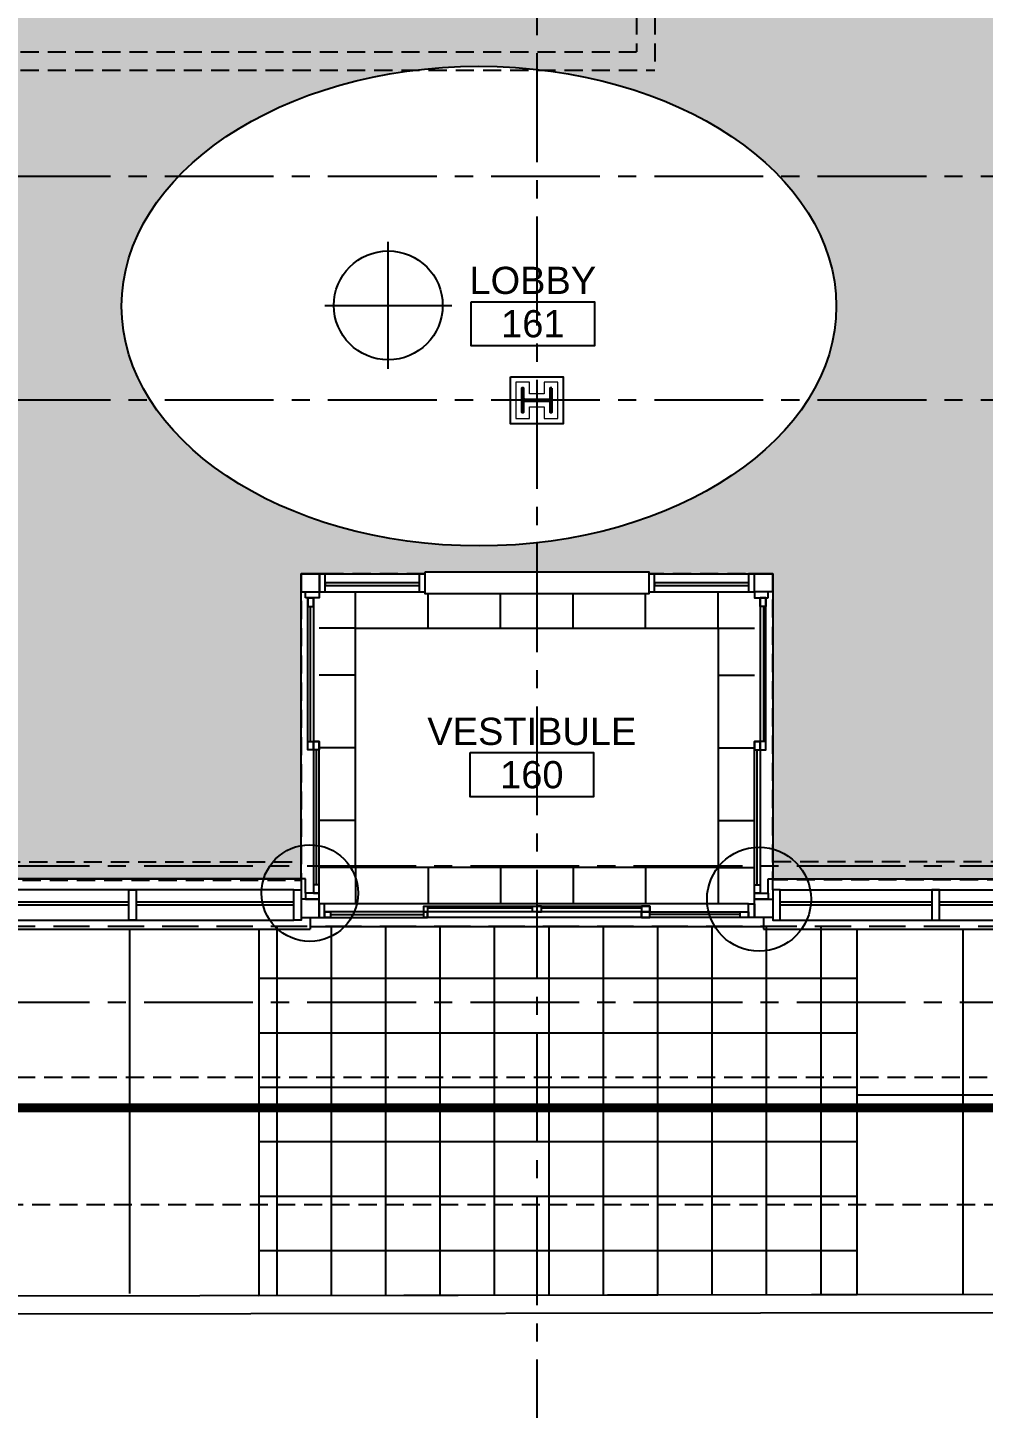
# Model space of a CAD drawing. Header units: inches. Extents: x 5931 to 10048, y 0 to 3185.
# Drawn here: x 8295.5 to 8611.8, y 709.9 to 1166.5 of the extents above; entities that cross this region are included whole.
import ezdxf
from ezdxf.enums import TextEntityAlignment as Align

# ---------------------------------------------------------------- set-up
doc = ezdxf.new("R2010")
doc.units = ezdxf.units.IN
doc.header["$LTSCALE"] = 48
doc.header["$MEASUREMENT"] = 0
for name, pattern in [('CENTER2', [1.125, 0.75, -0.125, 0.125, -0.125]), ('HIDDEN', [0.375, 0.25, -0.125]), ('HIDDEN2', [0.1875, 0.125, -0.0625]), ('PHANTOM2', [1.25, 0.625, -0.125, 0.125, -0.125, 0.125, -0.125])]:
    doc.linetypes.add(name, pattern=pattern)
for name, color, linetype in [('_0_Objects', 8, 'Continuous'), ('A-Clng Mtd Light Fixture', 8, 'Continuous'), ('A-Flor-Case', 8, 'Continuous'), ('A-Flor-Case-Full Height', 8, 'Continuous'), ('A-Flor-Pattern', 8, 'Continuous'), ('A-Flor-Soffit', 8, 'HIDDEN2'), ('A-Glaz', 8, 'Continuous'), ('A-Glaz-Sill', 8, 'Continuous'), ('A-Grid(3-32)', 8, 'CENTER2'), ('A-Site-Pave', 8, 'Continuous'), ('A-Site-Property', 8, 'PHANTOM2'), ('A-Site-Setback', 8, 'HIDDEN'), ('A-Tag-Rm(3-32)', 8, 'Continuous'), ('A-Wall-Full', 8, 'Continuous'), ('S-Grid-Iden', 8, 'Continuous')]:
    doc.layers.add(name, color=color, linetype=linetype)
for name, color, linetype, lineweight in [('A-Detl-Hatch', 8, 'Continuous', 18), ('S-Detl-Hatch', 8, 'Continuous', 18), ('S-Detl-Wide', 8, 'Continuous', 35)]:
    doc.layers.add(name, color=color, linetype=linetype, lineweight=lineweight)
doc.styles.get("Standard").update_dxf_attribs({"font": 'arial.ttf'})

# ---------------------------------------------------------------- blocks, each defined once
blk = doc.blocks.new('1ST FLOOR CORE & SHELL')
blk.add_line((4376.52, -9062.12), (4376.52, -9061.75))
at = {"layer": 'A-Flor-Case'}
for p, q in [((4371.98, -9157), (4044.31, -9157)), ((4371.98, -9161.73), (4371.98, -9157)), ((4525.02, -9161.73), (4525.02, -9157)), ((4525.02, -9157), (4792.5, -9157)), ((4373.5, -9169.75), (4373.5, -9173.63)), ((4523.52, -9169.75), (4523.52, -9173.63)), ((3113, -9173.63), (4373.5, -9173.63)), ((4523.52, -9173.63), (4792.5, -9173.63))]:
    blk.add_line(p, q, dxfattribs=at)
at = {"layer": 'A-Flor-Soffit'}
for p, q in [((4064.54, -9151.37), (4370.48, -9151.37)), ((4631.66, -9151.37), (4526.52, -9151.37)), ((4044.31, -9157.37), (4370.5, -9157.43)), ((4792.5, -9157.38), (4526.52, -9157.38))]:
    blk.add_line(p, q, dxfattribs=at)
for points in [[(2321, -8520.75), (2316.5, -8520.75), (2316.5, -9228.75), (3108.87, -9228.75), (3108.87, -9224.75), (4240.5, -9224.75), (4240.5, -9222.63), (4656.87, -9222.63), (4656.87, -9224.75), (5704.5, -9224.75), (5704.5, -8756.75), (5700, -8756.75)], [(4200.5, -9224.75), (4200.5, -9264.75), (4696.5, -9264.75), (4696.5, -9224.75)]]:
    blk.add_lwpolyline(points, dxfattribs=at)
at = {"layer": 'A-Glaz'}
for p, q in [((4373.48, -9066.91), (4373.48, -9111.55)), ((4523.52, -9066.91), (4523.52, -9111.55)), ((4375.55, -9158.95), (4375.55, -9114.32)), ((4521.44, -9158.95), (4521.44, -9114.32)), ((4261.37, -9164.62), (4313.45, -9164.62)), ((4261.37, -9165.62), (4313.45, -9165.62)), ((4315.93, -9164.62), (4368.02, -9164.62)), ((4315.93, -9165.62), (4368.02, -9165.62)), ((4447, -9166.75), (4412.3, -9166.75)), ((4483.13, -9166.75), (4450, -9166.75)), ((4529.02, -9164.62), (4579.21, -9164.62)), ((4529.02, -9165.62), (4579.21, -9165.62)), ((4581.71, -9164.62), (4631.91, -9164.62)), ((4581.71, -9165.62), (4631.91, -9165.62)), ((4380.25, -9168.82), (4411.11, -9168.82)), ((4515.72, -9168.82), (4485.9, -9168.82))]:
    blk.add_line(p, q, dxfattribs=at)
for points in [[(4376.52, -9056.12), (4370.52, -9056.12), (4370.52, -9062.12), (4376.52, -9062.12)], [(4378.48, -9062.12), (4378.48, -9056.12), (4376.52, -9056.12), (4376.52, -9062.12)], [(4411.51, -9062.12), (4411.51, -9056.12), (4409.54, -9056.12), (4409.54, -9062.12)], [(4487.46, -9062.12), (4487.46, -9056.12), (4485.49, -9056.12), (4485.49, -9062.12)], [(4520.52, -9062.12), (4520.52, -9056.12), (4518.52, -9056.12), (4518.52, -9062.12)], [(4520.52, -9056.12), (4526.52, -9056.12), (4526.52, -9062.12), (4520.52, -9062.12)], [(4371.98, -9064.14), (4371.98, -9062.12), (4376.48, -9062.12), (4376.48, -9064.14)], [(4525.02, -9064.14), (4525.02, -9062.12), (4520.52, -9062.12), (4520.52, -9064.14)], [(4374.62, -9064.14), (4374.62, -9114.32), (4372.75, -9114.32), (4372.75, -9064.14)], [(4372.75, -9064.14), (4372.75, -9066.91), (4374.62, -9066.91), (4374.62, -9064.14)], [(4522.38, -9064.14), (4522.38, -9114.32), (4524.25, -9114.32), (4524.25, -9064.14)], [(4524.25, -9064.14), (4524.25, -9066.91), (4522.38, -9066.91), (4522.38, -9064.14)], [(4372.75, -9114.32), (4372.75, -9111.55), (4374.62, -9111.55), (4374.62, -9114.32)], [(4374.62, -9111.55), (4374.62, -9161.73), (4376.48, -9161.73), (4376.48, -9111.55)], [(4374.62, -9114.32), (4374.62, -9111.55), (4376.48, -9111.55), (4376.48, -9114.32)], [(4522.38, -9111.55), (4522.38, -9161.73), (4520.52, -9161.73), (4520.52, -9111.55)], [(4522.38, -9114.32), (4522.38, -9111.55), (4520.52, -9111.55), (4520.52, -9114.32)], [(4524.25, -9114.32), (4524.25, -9111.55), (4522.38, -9111.55), (4522.38, -9114.32)], [(4374.62, -9158.95), (4374.62, -9161.73), (4376.48, -9161.73), (4376.48, -9158.95)], [(4522.38, -9158.95), (4522.38, -9161.73), (4520.52, -9161.73), (4520.52, -9158.95)], [(4313.45, -9170.63), (4313.45, -9160.63), (4315.93, -9160.63), (4315.93, -9170.63)], [(4368.02, -9170.63), (4368.02, -9160.63), (4370.5, -9160.63), (4370.5, -9170.63)], [(4376.5, -9163.75), (4370.5, -9163.75), (4370.5, -9169.75), (4376.5, -9169.75)], [(4371.98, -9161.73), (4371.98, -9163.75), (4376.48, -9163.75), (4376.48, -9161.73)], [(4525.02, -9161.73), (4525.02, -9163.75), (4520.52, -9163.75), (4520.52, -9161.73)], [(4520.52, -9163.75), (4526.52, -9163.75), (4526.52, -9169.75), (4520.52, -9169.75)], [(4529.02, -9170.63), (4529.02, -9160.63), (4526.52, -9160.63), (4526.52, -9170.63)], [(4579.21, -9170.63), (4581.71, -9170.63), (4581.71, -9160.63), (4579.21, -9160.63)], [(4378.25, -9165.25), (4376.5, -9165.25), (4376.5, -9169.75), (4378.25, -9169.75)], [(4412.3, -9167.88), (4378.25, -9167.88), (4378.25, -9169.75), (4412.3, -9169.75)], [(4380.25, -9169.75), (4378.25, -9169.75), (4378.25, -9167.88), (4380.25, -9167.88)], [(4485.9, -9167.88), (4411.11, -9167.88), (4411.11, -9166.02), (4485.9, -9166.02)], [(4411.11, -9166.02), (4412.3, -9166.02), (4412.3, -9167.88), (4411.11, -9167.88)], [(4411.11, -9167.88), (4412.3, -9167.88), (4412.3, -9169.75), (4411.11, -9169.75)], [(4447, -9166.02), (4448.5, -9166.02), (4448.5, -9167.88), (4447, -9167.88)], [(4450, -9166.02), (4448.5, -9166.02), (4448.5, -9167.88), (4450, -9167.88)], [(4485.9, -9166.02), (4483.13, -9166.02), (4483.13, -9167.88), (4485.9, -9167.88)], [(4483.13, -9167.88), (4518.5, -9167.88), (4518.5, -9169.75), (4483.13, -9169.75)], [(4485.9, -9167.88), (4483.13, -9167.88), (4483.13, -9169.75), (4485.9, -9169.75)], [(4515.72, -9167.88), (4518.5, -9167.88), (4518.5, -9169.75), (4515.72, -9169.75)], [(4518.5, -9165.25), (4520.52, -9165.25), (4520.52, -9169.75), (4518.5, -9169.75)]]:
    blk.add_lwpolyline(points, close=True, dxfattribs=at)
for points in [[(4409.54, -9059.12), (4378.48, -9059.12), (4378.48, -9060.05), (4409.54, -9060.05)], [(4518.52, -9059.12), (4487.46, -9059.12), (4487.46, -9060.05), (4518.52, -9060.05)]]:
    blk.add_lwpolyline(points, dxfattribs=at)
at = {"layer": 'A-Glaz-Sill'}
for p, q in [((4378.48, -9056.12), (4411.51, -9056.12)), ((4485.53, -9056.12), (4518.52, -9056.12)), ((4378.48, -9062.12), (4411.51, -9062.12)), ((4485.53, -9062.12), (4518.52, -9062.12)), ((4368.02, -9160.63), (3115.48, -9160.62)), ((4529.02, -9160.63), (4790, -9160.63)), ((4518.5, -9165.25), (4378.25, -9165.25)), ((3115.48, -9170.62), (4368.02, -9170.63)), ((4483.28, -9169.75), (4412.3, -9169.75)), ((4529.02, -9170.63), (4790, -9170.63))]:
    blk.add_line(p, q, dxfattribs=at)
at = {"layer": 'Defpoints'}
for centre, radius in [((4373.36, -9161.73), 15.98), ((4522.01, -9163.75), 17.2)]:
    blk.add_circle(centre, radius, dxfattribs=at)
blk = doc.blocks.new('*U18')
at = {"layer": 'A-Detl-Hatch'}
h = blk.add_hatch(dxfattribs=at)
h.set_pattern_fill('ANSI32', color=256, scale=6, style=0)
h.set_pattern_definition([(45, (0, -4.96), (-1.591, 1.591), []), (45, (1.0607, -4.96), (-1.591, 1.591), [])])
edge = h.paths.add_edge_path()
edge.add_line((3.9925, -9.92), (3.9925, -9.39))
edge.add_line((3.9925, -9.39), (0.6575, -9.39))
edge.add_arc((0.6575, -8.89), 0.5, 180, 270, ccw=False)
edge.add_line((0.1575, -8.89), (0.1575, -1.03))
edge.add_arc((0.6575, -1.03), 0.5, 90, 180, ccw=False)
edge.add_line((0.6575, -0.53), (3.9925, -0.53))
edge.add_line((3.9925, -0.53), (3.9925, 0))
edge.add_line((3.9925, 0), (-3.9925, 0))
edge.add_line((-3.9925, 0), (-3.9925, -0.53))
edge.add_line((-3.9925, -0.53), (-0.6575, -0.53))
edge.add_arc((-0.6575, -1.03), 0.5, 0, 90, ccw=False)
edge.add_line((-0.1575, -1.03), (-0.1575, -8.89))
edge.add_arc((-0.6575, -8.89), 0.5, -90, 0, ccw=False)
edge.add_line((-0.6575, -9.39), (-3.9925, -9.39))
edge.add_line((-3.9925, -9.39), (-3.9925, -9.92))
edge.add_line((-3.9925, -9.92), (3.9925, -9.92))
at = {"linetype": 'ByBlock'}
blk.add_lwpolyline([(3.9925, -9.92), (3.9925, -9.39), (0.6575, -9.39, -0.41421356), (0.1575, -8.89), (0.1575, -1.03, -0.41421356), (0.6575, -0.53), (3.9925, -0.53), (3.9925, 0), (-3.9925, 0), (-3.9925, -0.53), (-0.6575, -0.53, -0.41421356), (-0.1575, -1.03), (-0.1575, -8.89, -0.41421356), (-0.6575, -9.39), (-3.9925, -9.39), (-3.9925, -9.92)], format="xyb", close=True, dxfattribs=at)
blk = doc.blocks.new('w10x39')
at = {"layer": 'S-Detl-Hatch'}
blk.add_lwpolyline([(13843.55, -7311.37), (13843.55, -7306.84), (13839.72, -7306.84), (13839.72, -7301.98), (13843.55, -7301.98), (13843.55, -7297.45), (13831.57, -7297.45), (13831.57, -7301.98), (13835.4, -7301.98), (13835.4, -7306.84), (13831.57, -7306.84), (13831.57, -7311.37)], close=True, dxfattribs=at)
at = {"layer": 'S-Detl-Wide'}
blk.add_blockref('*U18', (13837.56, -7299.45), dxfattribs=at)
blk = doc.blocks.new('1ST FLOOR - STRUCTURAL GRID')
at = {"layer": 'A-Grid(3-32)'}
for p, q in [((4448.5, -7426.01), (4448.5, -9520.75)), ((5927.38, -8924.75), (2104.5, -8924.75)), ((5927.38, -8998.75), (2104.5, -8998.75)), ((2104.5, -9152.75), (5927.38, -9152.75)), ((2104.5, -9197.75), (5927.38, -9197.75))]:
    blk.add_line(p, q, dxfattribs=at)
at = {"layer": 'S-Grid-Iden', "rotation": 90}
blk.add_blockref('w10x39', (-2855.91, -22836.31), dxfattribs=at)
blk = doc.blocks.new('Rm Tag')
blk.add_lwpolyline([(-0.2124, 0.0759), (0.2124, 0.0759), (0.2124, -0.0759), (-0.2124, -0.0759)], close=True)
for p in [(0, 0.2858), (0, 0.1493), (0, 0)]:
    blk.add_attdef('XXX', text='', height=0.0938).set_placement(p, align=Align.MIDDLE_CENTER)
blk = doc.blocks.new('decorative ceiling light')
for p, q in [((0, -7), (0, 7)), ((-7, 0), (7, 0))]:
    blk.add_line(p, q)
blk.add_circle((0, 0), 6)
blk = doc.blocks.new('SITE PLAN')
at = {"layer": 'A-Site-Pave'}
h = blk.add_hatch(dxfattribs=at)
h.set_pattern_fill('NET', color=256, scale=144, angle=-13.8778)
h.set_pattern_definition([(0, (10574.015, -2675.907), (0, 18), []), (90, (10574.015, -2675.907), (-18, 1e-15), [])])
h.paths.add_polyline_path([(10538.02, -2797.83), (10736.02, -2797.54), (10736.02, -2675.91), (10538.02, -2675.91)])
for p, q in [((9680.71, -2799.07), (10906.14, -2797.29)), ((9683.02, -2805.07), (10903.84, -2803.29))]:
    blk.add_line(p, q, dxfattribs=at)
at = {"layer": 'A-Site-Pave', "flags": 128}
for points in [[(10495.25, -2676.68), (10495.25, -2797.22)], [(10538.02, -2797.83), (10736.02, -2797.54), (10736.02, -2676.68)], [(10538.02, -2676.68), (10538.02, -2797.83)], [(10705.06, -2675.91), (10555.04, -2675.91)], [(10705.06, -2675.91), (10555.04, -2675.91)], [(10771.02, -2676.68), (10771.02, -2797.22)], [(10736.02, -2731.48), (11866.02, -2731.48)]]:
    blk.add_lwpolyline(points, dxfattribs=at)
blk = doc.blocks.new('floor pattern 1st floor')
at = {"layer": 'A-Flor-Pattern'}
h = blk.add_hatch(dxfattribs=at)
h.set_pattern_fill('WOODS_BOARD_WIDE', color=256, scale=3, pattern_type=2)
h.set_pattern_definition([(0, (2343, 1229.155), (0, 6), []), (90, (2343, 1229.155), (-12, 12), [6, -42]), (90, (2367, 1235.155), (-12, 12), [6, -42])])
edge = h.paths.add_edge_path(flags=16)
edge.add_line((2149.55, 1020.63), (2161.55, 1020.63))
edge.add_ellipse((2161.55, 1015.63), major_axis=(-3.54, -3.54), ratio=1, start_angle=135, end_angle=225, ccw=False)
edge.add_line((2166.55, 1015.63), (2166.55, 984.63))
edge.add_ellipse((2161.55, 984.63), major_axis=(3.54, -3.54), ratio=1, start_angle=315, end_angle=405, ccw=False)
edge.add_line((2161.55, 979.63), (2156.55, 979.63))
edge.add_line((2156.55, 979.63), (2156.55, 955.63))
edge.add_line((2156.55, 955.63), (2147.55, 955.63))
edge.add_line((2147.55, 955.63), (2126.55, 955.63))
edge.add_line((2126.55, 955.63), (2126.55, 995.43))
edge.add_line((2126.55, 995.43), (2126.55, 1010.63))
edge.add_line((2126.55, 1010.63), (2144.55, 1010.63))
edge.add_line((2144.55, 1010.63), (2144.55, 1015.63))
edge.add_ellipse((2148.74, 1016.43), major_axis=(3.19, 3.19), ratio=0.85373, start_angle=38.5071, end_angle=141.4929, ccw=False)
edge = h.paths.add_edge_path(flags=16)
edge.add_ellipse((2192.35, 952.43), major_axis=(-3.19, 3.19), ratio=0.855373, start_angle=218.4535, end_angle=321.5465, ccw=False)
edge.add_line((2196.55, 951.63), (2196.53, 920.27))
edge.add_ellipse((2191.55, 920.63), major_axis=(-3.54, -3.54), ratio=1, start_angle=45, end_angle=130.7903, ccw=False)
edge.add_line((2191.55, 915.63), (2186.71, 915.63))
edge.add_line((2186.71, 915.63), (2186.55, 891.63))
edge.add_line((2186.55, 891.63), (2177.55, 891.63))
edge.add_line((2177.55, 891.63), (2156.55, 891.63))
edge.add_line((2156.55, 891.63), (2156.55, 931.43))
edge.add_line((2156.55, 931.43), (2156.55, 946.63))
edge.add_line((2156.55, 946.63), (2174.55, 946.63))
edge.add_line((2174.55, 946.63), (2174.55, 951.63))
edge.add_ellipse((2179.55, 951.63), major_axis=(3.54, -3.54), ratio=1, start_angle=135, end_angle=225, ccw=False)
edge.add_line((2179.55, 956.63), (2191.55, 956.63))
edge = h.paths.add_edge_path(flags=16)
edge.add_ellipse((2066.4, 1141.28), major_axis=(0, 0.0156), ratio=1, start_angle=270, end_angle=337.7307)
edge.add_line((2066.41, 1141.3), (2066.41, 1141.29))
edge.add_line((2066.41, 1141.29), (2066.41, 1140.75))
edge.add_line((2066.41, 1140.75), (2066.4, 1140.75))
edge.add_line((2066.4, 1140.75), (2066.4, 1140.71))
edge.add_line((2066.4, 1140.71), (2049.13, 1140.71))
edge.add_line((2049.13, 1140.71), (2045.1, 1140.71))
edge.add_line((2045.1, 1140.71), (2032.76, 1140.71))
edge.add_line((2032.76, 1140.71), (2030.38, 1140.71))
edge.add_line((2030.38, 1140.71), (2028, 1140.71))
edge.add_line((2028, 1140.71), (2028, 1140.75))
edge.add_line((2028, 1140.75), (2028, 1140.75))
edge.add_line((2028, 1140.75), (2028, 1141.29))
edge.add_line((2028, 1141.29), (2028, 1141.3))
edge.add_ellipse((2028, 1141.28), major_axis=(0, 0.0156), ratio=1, start_angle=22.2693, end_angle=90)
edge.add_line((2027.99, 1141.28), (2027.99, 1140.71))
edge.add_line((2027.99, 1140.71), (2027.95, 1140.71))
edge.add_line((2027.95, 1140.71), (2027.95, 1141.28))
edge.add_line((2027.95, 1141.28), (2027.95, 1141.29))
edge.add_ellipse((2028, 1141.29), major_axis=(0.0455, 0), ratio=1, start_angle=90, end_angle=180, ccw=False)
edge.add_line((2028, 1141.33), (2028, 1141.33))
edge.add_line((2028, 1141.33), (2028, 1141.33))
edge.add_line((2028, 1141.33), (2033.88, 1141.33))
edge.add_line((2033.88, 1141.33), (2033.88, 1141.91))
edge.add_ellipse((2033.93, 1141.91), major_axis=(0.0515, 0), ratio=1, start_angle=90, end_angle=180, ccw=False)
edge.add_line((2033.93, 1141.96), (2036.13, 1141.96))
edge.add_line((2036.13, 1141.96), (2036.13, 1145.93))
edge.add_ellipse((2037.88, 1152.71), major_axis=(7, 0), ratio=1, start_angle=180, end_angle=255.5225, ccw=False)
edge.add_ellipse((2037.88, 1152.71), major_axis=(7, 0), ratio=1, start_angle=0, end_angle=180, ccw=False)
edge.add_ellipse((2037.88, 1152.71), major_axis=(7, 0), ratio=1, start_angle=284.4775, end_angle=360, ccw=False)
edge.add_line((2039.63, 1145.93), (2039.63, 1141.96))
edge.add_line((2039.63, 1141.96), (2041.83, 1141.96))
edge.add_ellipse((2041.83, 1141.91), major_axis=(0.0515, 0), ratio=1, start_angle=360, end_angle=450, ccw=False)
edge.add_line((2041.88, 1141.91), (2041.88, 1141.33))
edge.add_line((2041.88, 1141.33), (2052.58, 1141.33))
edge.add_line((2052.58, 1141.33), (2052.58, 1141.91))
edge.add_ellipse((2052.63, 1141.91), major_axis=(0.0515, 0), ratio=1, start_angle=90, end_angle=180, ccw=False)
edge.add_line((2052.63, 1141.96), (2054.83, 1141.96))
edge.add_line((2054.83, 1141.96), (2054.83, 1145.93))
edge.add_ellipse((2056.58, 1152.71), major_axis=(7, 0), ratio=1, start_angle=180, end_angle=255.5225, ccw=False)
edge.add_ellipse((2056.58, 1152.71), major_axis=(7, 0), ratio=1, start_angle=0, end_angle=180, ccw=False)
edge.add_ellipse((2056.58, 1152.71), major_axis=(7, 0), ratio=1, start_angle=284.4775, end_angle=360, ccw=False)
edge.add_line((2058.33, 1145.93), (2058.33, 1141.96))
edge.add_line((2058.33, 1141.96), (2060.52, 1141.96))
edge.add_ellipse((2060.52, 1141.91), major_axis=(0.0515, 0), ratio=1, start_angle=360, end_angle=450, ccw=False)
edge.add_line((2060.58, 1141.91), (2060.58, 1141.33))
edge.add_line((2060.58, 1141.33), (2066.4, 1141.33))
edge.add_line((2066.4, 1141.33), (2066.41, 1141.33))
edge.add_line((2066.41, 1141.33), (2066.41, 1141.33))
edge.add_ellipse((2066.41, 1141.29), major_axis=(0.0455, 0), ratio=1, start_angle=360, end_angle=450, ccw=False)
edge.add_line((2066.45, 1141.29), (2066.45, 1141.28))
edge.add_line((2066.45, 1141.28), (2066.45, 1140.71))
edge.add_line((2066.45, 1140.71), (2066.42, 1140.71))
edge.add_line((2066.42, 1140.71), (2066.42, 1141.28))
edge = h.paths.add_edge_path(flags=16)
edge.add_ellipse((2444.83, 1074.38), major_axis=(-118.23, -0.04), ratio=0.670803, start_angle=0, end_angle=360)
h.paths.add_polyline_path([(2248.8, 1035.5), (2231.2, 1035.5), (2231.2, 1051.02), (2248.8, 1051.02)], flags=16)
h.paths.add_polyline_path([(2082.3, 971.08), (2080.55, 971.08), (2080.55, 1020.63), (2082.3, 1020.63)], flags=16)
h.paths.add_polyline_path([(2176.17, 1088.71), (2128.17, 1088.71), (2128.17, 1056.71), (2176.17, 1056.71)], flags=16)
h.paths.add_polyline_path([(2082.8, 1013.35), (2084.55, 1013.35), (2084.55, 889.63), (2082.8, 889.63)], flags=16)
h.paths.add_polyline_path([(2647.16, 890.63), (2647.91, 890.63), (2647.91, 885.01), (2647.16, 885.01)], flags=17)
h.paths.add_polyline_path([(2904.95, 1517.5), (2903.2, 1517.5), (2903.2, 1603.94), (2838.38, 1603.94), (2838.38, 1227.95), (2473.75, 1227.95), (2473.75, 1224.79), (2343.75, 1224.79), (2343.75, 1227.95), (2248.3, 1227.95), (2248.3, 1213.63), (2077.63, 1213.63), (2077.63, 1355.13), (2019.63, 1355.13), (2019.63, 1232.01), (2025.81, 1232.01), (2025.81, 1213.63), (2006.19, 1213.63), (2006.19, 1226.76), (1903.62, 1226.76), (1903.62, 1213.63), (1889.75, 1213.63), (1889.75, 1212.88), (1884.25, 1212.88), (1884.25, 1252.76), (1889.75, 1252.76), (1889.75, 1252.01), (1902, 1252.01), (1902, 1420.01), (1885.75, 1420.01), (1885.75, 1438.01), (1751.63, 1438.01), (1751.63, 1252.76), (1758.31, 1252.76), (1758.31, 1212.88), (1756.81, 1212.88), (1756.81, 1173.26), (1347.75, 1173.26), (1347.75, 1179.26), (1414.74, 1179.26), (1414.74, 1233.51), (1410.74, 1233.51), (1410.74, 1240.25), (1356.74, 1240.25), (1356.74, 1233.51), (1269.13, 1233.51), (1269.13, 1173.26), (980.46, 1173.26), (980.46, 1209.21), (835.81, 1209.21), (835.81, 1173.26), (707.38, 1173.26), (707.38, 1113.26), (1275.75, 1113.26), (1275.75, 1101.26), (1347.75, 1101.26), (1347.75, 1113.26), (1800.63, 1113.26), (1800.63, 1077.26), (1858.63, 1077.26), (1858.63, 1113.26), (1885.75, 1113.26), (1885.75, 1158.46), (2017.2, 1158.46), (2017.2, 1140.71), (2077.2, 1140.71), (2077.2, 1158.46), (2176.17, 1158.46), (2176.17, 1129.58), (2082.08, 1129.58), (2082.08, 1127.46), (2027.09, 1127.46), (2027.09, 1061.46), (2086.8, 1061.46), (2086.8, 1056.58), (2024.71, 1056.58), (2024.71, 987.13), (2072.8, 987.13), (2072.8, 1017.73), (2080.05, 1017.73), (2080.05, 890.63), (2059.81, 890.63), (2059.81, 885.01), (2386, 885.01), (2386.02, 985.89), (2427.01, 985.89), (2427.01, 986.51), (2501.03, 986.51), (2501.03, 985.89), (2542.02, 985.89), (2542.02, 885.01), (2647.16, 885.01), (2647.16, 1054.51), (2790.91, 1054.51), (2790.91, 1108.51), (2664.93, 1108.51), (2664.93, 1114.51), (2881.96, 1114.51), (2881.96, 1158.63), (2917.96, 1158.63), (2917.96, 1114.51), (2978.21, 1114.51), (2978.21, 1227.95), (2920.86, 1227.95), (2920.86, 1226.45), (2902.77, 1226.45), (2902.77, 1231.7), (2891.52, 1231.7), (2891.52, 1397.64), (2882.27, 1397.64), (2882.27, 1453.06), (2891.52, 1453.06), (2902.77, 1453.06), (2902.77, 1458), (2921.23, 1458), (2921.23, 1455.93), (2978.21, 1455.93), (2978.21, 1516.53), (2962.2, 1516.53), (2962.2, 1517.5)])
for p, q in [((2403.98, 967.89), (2403.98, 979.89)), ((2427.98, 967.89), (2427.98, 979.26)), ((2451.98, 967.89), (2451.98, 979.26)), ((2475.98, 967.89), (2475.98, 979.26)), ((2499.98, 967.89), (2499.98, 979.26)), ((2523.98, 967.89), (2523.98, 979.89)), ((2404.02, 967.89), (2391.98, 967.89)), ((2523.98, 967.89), (2536.02, 967.89)), ((2403.98, 952.32), (2391.98, 952.32)), ((2524.02, 952.32), (2536.02, 952.32)), ((2403.98, 928.32), (2391.98, 928.32)), ((2524.02, 928.32), (2536.02, 928.32)), ((2403.98, 904.32), (2391.98, 904.32)), ((2524.02, 904.32), (2536.02, 904.32)), ((2403.98, 888.76), (2391.98, 888.76)), ((2403.98, 888.76), (2403.98, 876.76)), ((2427.98, 888.76), (2427.98, 876.76)), ((2451.98, 888.76), (2451.98, 876.76)), ((2475.98, 888.76), (2475.98, 876.76)), ((2499.98, 888.76), (2499.98, 876.76)), ((2524.02, 888.76), (2536.02, 888.76)), ((2524.02, 888.76), (2524.02, 876.76))]:
    blk.add_line(p, q, dxfattribs=at)
for points in [[(2059.81, 885.01), (2386, 885.01), (2386.02, 985.89), (2427.01, 985.89)], [(2501.03, 985.89), (2542.02, 985.89), (2542.02, 885.01), (2647.91, 885.01)]]:
    blk.add_lwpolyline(points, dxfattribs=at)
blk.add_lwpolyline([(2403.98, 967.89), (2524.02, 967.89), (2524.02, 888.76), (2403.98, 888.76)], close=True, dxfattribs=at)
blk.add_ellipse((2444.83, 1074.38), major_axis=(-118.23, -0.04), ratio=0.670803, dxfattribs=at)

msp = doc.modelspace()

# ---------------------------------------------------------------- linework, layer by layer
at = {"layer": 'A-Flor-Soffit', "linetype": 'HIDDEN2'}
for p in [(8497, 1440.26), (8176.17, 1158.46)]:
    msp.add_line(p, (8497, 1158.46), dxfattribs=at)
at = {"layer": 'A-Flor-Soffit'}
for p, q in [((8503, 1440.26), (8503, 1152.46)), ((8176.17, 1152.46), (8503, 1152.46)), ((8386.02, 985.89), (8386, 881.38)), ((8427.01, 985.89), (8386.02, 985.89)), ((8542.02, 985.89), (8501.03, 985.89)), ((8542.02, 881.38), (8542.02, 985.89))]:
    msp.add_line(p, q, dxfattribs=at)
at = {"layer": 'A-Site-Property', "const_width": 3}
msp.add_lwpolyline([(6860, 809.26, 0.000391), (6716, 809.14, 0.00127), (6248, 807.22), (6248, 1671.99), (6248, 2571.99), (9651.75, 1937.56, 0.002707), (9800, 1910.76), (9800, 809.26), (6860, 809.26)], format="xyb", dxfattribs=at)
at = {"layer": 'A-Site-Setback'}
msp.add_lwpolyline([(9036, 869.26), (6800, 869.26, 0.00067), (6715.91, 869.14, 0.001041), (6332, 867.74), (6332, 1671.99), (6332, 2312.2)], format="xyb", dxfattribs=at)
at = {"layer": 'A-Wall-Full'}
for points in [[(8455.29, 1051), (8472.71, 1051), (8472.71, 1035.51), (8455.29, 1035.51)], [(8427.01, 986.51), (8501.03, 986.51), (8501.03, 979.26), (8427.01, 979.26)]]:
    msp.add_lwpolyline(points, close=True, dxfattribs=at)

# ---------------------------------------------------------------- block references
at = {"layer": '_0_Objects', "linetype": 'HIDDEN'}
msp.add_blockref('1ST FLOOR - STRUCTURAL GRID', (4015.5, 10042.01), dxfattribs=at)
at = {"layer": '_0_Objects'}
for name, p in [('1ST FLOOR CORE & SHELL', (4015.5, 10042.01)), ('SITE PLAN', (-2166.04, 3545.07))]:
    msp.add_blockref(name, p, dxfattribs=at)
at = {"layer": 'A-Clng Mtd Light Fixture', "xscale": 3, "yscale": 3, "zscale": 3}
msp.add_blockref('decorative ceiling light', (8414.81, 1074.63), dxfattribs=at)
at = {"layer": 'A-Flor-Case-Full Height'}
msp.add_blockref('floor pattern 1st floor', (6000, 0), dxfattribs=at)
at = {"layer": 'A-Tag-Rm(3-32)'}
ref = msp.add_blockref('Rm Tag', (8462.65, 1068.57), dxfattribs=dict(at, xscale=96, yscale=96, zscale=96))
ref.add_attrib('XXX', 'LOBBY', dxfattribs={"layer": '0', "height": 9}).set_placement((8462.65, 1082.9), align=Align.MIDDLE_CENTER)
ref.add_attrib('XXX', '161', dxfattribs={"layer": '0', "height": 9}).set_placement((8462.65, 1068.57), align=Align.MIDDLE_CENTER)
ref = msp.add_blockref('Rm Tag', (8462.33, 919.44), dxfattribs=dict(at, xscale=96, yscale=96, zscale=96))
ref.add_attrib('XXX', 'VESTIBULE', dxfattribs={"layer": '0', "height": 9}).set_placement((8462.33, 933.77), align=Align.MIDDLE_CENTER)
ref.add_attrib('XXX', '160', dxfattribs={"layer": '0', "height": 9}).set_placement((8462.33, 919.44), align=Align.MIDDLE_CENTER)

doc.saveas('drawing.dxf')
